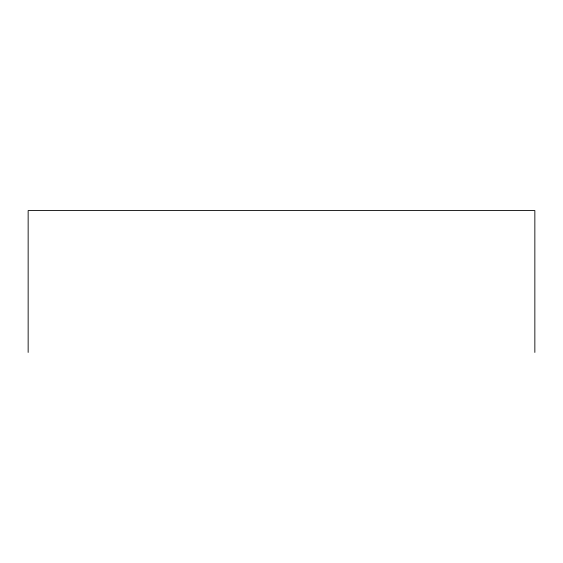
<?xml version="1.0" encoding="UTF-8"?>
<svg xmlns="http://www.w3.org/2000/svg" width="563" height="563" viewBox="0 0 563 563"><rect width="100%" height="100%" fill="white"/><g stroke="black" fill="none" stroke-linecap="round" stroke-linejoin="round"><path stroke-width="0.84" d="M534.85 352.424L534.85 210.576L28.15 210.576L28.15 352.424"/></g></svg>
